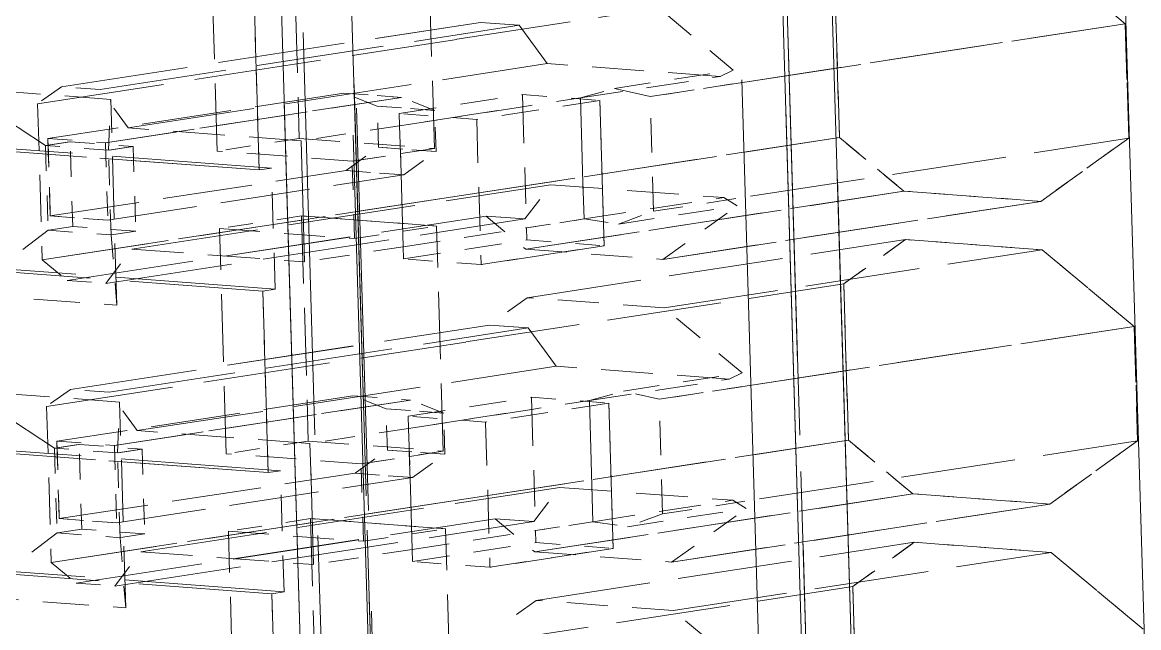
# Model space of a CAD drawing. Extents: x 23 to 417, y 3 to 294.
# Drawn here: x 328.249 to 332.826, y 150.021 to 152.503 of the extents above; entities that cross this region are included whole.
import ezdxf

# ---------------------------------------------------------------- set-up
doc = ezdxf.new("R2010")
doc.units = 0
doc.linetypes.add('DASHED', pattern=[15, 12, -3])
doc.layers.get('0').update_dxf_attribs({"lineweight": 13})

# ---------------------------------------------------------------- blocks, each defined once
blk = doc.blocks.new('BLOCK3535')
at = {"color": 7, "linetype": 'DASHED', "lineweight": 13, "ltscale": 0.299304}
for p, q in [((-41.897, 45.0376), (-41.5428, 33.0707)), ((-41.5428, 33.0707), (-41.897, 45.0376))]:
    blk.add_line(p, q, dxfattribs=at)
at = {"color": 7, "linetype": 'DASHED', "lineweight": 13}
for p, q in [((-41.5051, 44.3092), (-40.5507, 12.0729)), ((-40.5507, 12.0729), (-41.5051, 44.3092)), ((-41.8949, 43.7932), (-40.9729, 12.6494)), ((-40.9729, 12.6494), (-41.8949, 43.7932)), ((-39.0845, 43.7946), (-38.1848, 13.4056)), ((-39.0845, 43.7946), (-38.1848, 13.4056)), ((-41.3333, 12.8855), (-42.2406, 43.5328)), ((-41.3333, 12.8855), (-42.2406, 43.5328)), ((-44.5199, 12.4323), (-45.4196, 42.8214)), ((-44.5199, 12.4323), (-45.4196, 42.8214)), ((-45.9692, 42.4881), (-45.0871, 12.695)), ((-45.0871, 12.695), (-45.9692, 42.4881))]:
    blk.add_line(p, q, dxfattribs=at)
at = {"color": 7, "linetype": 'DASHED', "lineweight": 13, "ltscale": 0.28142}
for p, q in [((-45.1051, 32.8051), (-45.4383, 44.057)), ((-45.4383, 44.057), (-45.1051, 32.8051))]:
    blk.add_line(p, q, dxfattribs=at)
at = {"color": 7, "linetype": 'DASHED', "lineweight": 13, "ltscale": 0.275211}
for p, q in [((-45.5112, 32.8354), (-45.8369, 43.839)), ((-45.5112, 32.8354), (-45.8369, 43.839)), ((-45.4149, 43.7691), (-45.0891, 32.7655)), ((-45.4149, 43.7691), (-45.0891, 32.7655))]:
    blk.add_line(p, q, dxfattribs=at)
at = {"color": 7, "linetype": 'DASHED', "lineweight": 13, "ltscale": 0.0462}
for p, q in [((-45.8164, 41.2407), (-45.7617, 39.3936)), ((-45.8164, 41.2407), (-45.7617, 39.3936)), ((-46.4357, 39.29), (-46.4903, 41.1372)), ((-46.4357, 39.29), (-46.4903, 41.1372)), ((-44.6544, 39.3111), (-44.7091, 41.1583)), ((-44.6544, 39.3111), (-44.7091, 41.1583)), ((-45.7429, 38.758), (-45.6882, 36.9108)), ((-45.7429, 38.758), (-45.6882, 36.9108)), ((-46.3621, 36.8073), (-46.4168, 38.6544)), ((-46.3621, 36.8073), (-46.4168, 38.6544)), ((-44.5809, 36.8283), (-44.6356, 38.6755)), ((-44.5809, 36.8283), (-44.6356, 38.6755)), ((-45.6694, 36.2752), (-45.6147, 34.428)), ((-45.6694, 36.2752), (-45.6147, 34.428)), ((-46.2886, 34.3245), (-46.3433, 36.1717)), ((-46.2886, 34.3245), (-46.3433, 36.1717)), ((-44.5074, 34.3456), (-44.5621, 36.1928)), ((-44.5074, 34.3456), (-44.5621, 36.1928))]:
    blk.add_line(p, q, dxfattribs=at)
at = {"color": 7, "linetype": 'DASHED', "lineweight": 13, "ltscale": 0.02456}
for p, q in [((-39.7435, 40.9632), (-38.9883, 40.3348)), ((-38.9883, 40.3348), (-39.7435, 40.9632)), ((-39.67, 38.4804), (-38.9148, 37.8521)), ((-38.9148, 37.8521), (-39.67, 38.4804)), ((-39.5965, 35.9976), (-38.8413, 35.3693)), ((-38.8413, 35.3693), (-39.5965, 35.9976))]:
    blk.add_line(p, q, dxfattribs=at)
at = {"color": 7, "linetype": 'DASHED', "lineweight": 13, "ltscale": 0.078413}
for p, q in [((-44.4705, 40.2071), (-41.3704, 40.6834)), ((-44.4705, 40.2071), (-41.3704, 40.6834)), ((-42.0885, 39.8588), (-38.9883, 40.335)), ((-44.4326, 38.9252), (-41.3324, 39.4015)), ((-42.0608, 38.9197), (-38.9606, 39.396)), ((-42.0608, 38.9197), (-38.9606, 39.396)), ((-40.8038, 38.9612), (-43.904, 38.4849)), ((-43.904, 38.4849), (-40.8038, 38.9612)), ((-39.6817, 38.8776), (-42.7819, 38.4014)), ((-42.7819, 38.4014), (-39.6817, 38.8776)), ((-43.8922, 38.0877), (-40.792, 38.564)), ((-43.8922, 38.0877), (-40.792, 38.564)), ((-42.7701, 38.0041), (-39.67, 38.4804)), ((-42.7701, 38.0041), (-39.67, 38.4804)), ((-44.397, 37.7243), (-41.2969, 38.2006)), ((-44.397, 37.7243), (-41.2969, 38.2006)), ((-42.015, 37.376), (-38.9148, 37.8523)), ((-44.3591, 36.4425), (-41.2589, 36.9187)), ((-41.9873, 36.4369), (-38.8871, 36.9132)), ((-41.9873, 36.4369), (-38.8871, 36.9132)), ((-40.7303, 36.4784), (-43.8304, 36.0022)), ((-43.8304, 36.0022), (-40.7303, 36.4784)), ((-39.6082, 36.3949), (-42.7084, 35.9186)), ((-42.7084, 35.9186), (-39.6082, 36.3949)), ((-43.8187, 35.6049), (-40.7185, 36.0812)), ((-43.8187, 35.6049), (-40.7185, 36.0812)), ((-42.6966, 35.5214), (-39.5965, 35.9976)), ((-42.6966, 35.5214), (-39.5965, 35.9976)), ((-44.3235, 35.2416), (-41.2234, 35.7178)), ((-44.3235, 35.2416), (-41.2234, 35.7178))]:
    blk.add_line(p, q, dxfattribs=at)
at = {"color": 7, "linetype": 'DASHED', "lineweight": 13, "ltscale": 0.032084}
for p, q in [((-41.3324, 39.401), (-41.3704, 40.6838)), ((-41.3704, 40.6838), (-41.3324, 39.401)), ((-41.2589, 36.9183), (-41.2969, 38.2011)), ((-41.2969, 38.2011), (-41.2589, 36.9183)), ((-41.1854, 34.4355), (-41.2234, 35.7183)), ((-41.2234, 35.7183), (-41.1854, 34.4355))]:
    blk.add_line(p, q, dxfattribs=at)
at = {"color": 7, "linetype": 'DASHED', "lineweight": 13, "ltscale": 0.037258}
for p, q in [((-46.091, 39.1353), (-46.1351, 40.6249)), ((-46.1351, 40.6249), (-46.091, 39.1353)), ((-46.0175, 36.6525), (-46.0616, 38.1422)), ((-46.0616, 38.1422), (-46.0175, 36.6525)), ((-45.944, 34.1698), (-45.9881, 35.6594)), ((-45.9881, 35.6594), (-45.944, 34.1698))]:
    blk.add_line(p, q, dxfattribs=at)
at = {"color": 7, "linetype": 'DASHED', "lineweight": 13, "ltscale": 0.02083}
for p, q in [((-42.2031, 39.954), (-42.8436, 40.4869)), ((-42.2031, 39.954), (-42.8436, 40.4869)), ((-42.1296, 37.4712), (-42.7701, 38.0041)), ((-42.1296, 37.4712), (-42.7701, 38.0041)), ((-42.0561, 34.9884), (-42.6966, 35.5214)), ((-42.0561, 34.9884), (-42.6966, 35.5214))]:
    blk.add_line(p, q, dxfattribs=at)
at = {"color": 7, "linetype": 'DASHED', "lineweight": 13, "ltscale": 0.086914}
for p, q in [((-47.7129, 39.8178), (-44.2767, 40.3459)), ((-47.6658, 38.2288), (-44.2296, 38.7569)), ((-47.6394, 37.335), (-44.2032, 37.8631)), ((-47.5923, 35.746), (-44.1561, 36.2741))]:
    blk.add_line(p, q, dxfattribs=at)
at = {"color": 7, "linetype": 'DASHED', "lineweight": 13, "ltscale": 0.086919}
for p, q in [((-47.7129, 39.8178), (-44.2764, 40.3454)), ((-47.6394, 37.335), (-44.2029, 37.8626))]:
    blk.add_line(p, q, dxfattribs=at)
at = {"color": 7, "linetype": 'DASHED', "lineweight": 13, "ltscale": 0.086936}
for p, q in [((-47.3955, 39.7941), (-43.9583, 40.3222)), ((-47.3955, 39.7941), (-43.9583, 40.3222)), ((-47.9076, 39.6787), (-44.4705, 40.2067)), ((-47.9076, 39.6787), (-44.4705, 40.2067)), ((-47.1652, 39.4797), (-43.7281, 40.0077)), ((-47.1652, 39.4797), (-43.7281, 40.0077)), ((-47.1358, 38.4866), (-43.6987, 39.0146)), ((-47.1358, 38.4866), (-43.6987, 39.0146)), ((-47.8697, 38.3976), (-44.4326, 38.9256)), ((-47.3484, 38.2052), (-43.9113, 38.7332)), ((-47.3484, 38.2052), (-43.9113, 38.7332)), ((-47.322, 37.3114), (-43.8848, 37.8394)), ((-47.322, 37.3114), (-43.8848, 37.8394)), ((-47.8341, 37.1959), (-44.397, 37.724)), ((-47.8341, 37.1959), (-44.397, 37.724)), ((-47.0917, 36.9969), (-43.6546, 37.525)), ((-47.0917, 36.9969), (-43.6546, 37.525)), ((-47.0623, 36.0038), (-43.6252, 36.5319)), ((-47.0623, 36.0038), (-43.6252, 36.5319)), ((-47.7962, 35.9148), (-44.3591, 36.4428)), ((-47.2749, 35.7224), (-43.8378, 36.2504)), ((-47.2749, 35.7224), (-43.8378, 36.2504))]:
    blk.add_line(p, q, dxfattribs=at)
at = {"color": 7, "linetype": 'DASHED', "lineweight": 13, "ltscale": 0.007981}
for p, q in [((-44.2767, 40.346), (-43.9583, 40.3222)), ((-44.2032, 37.8633), (-43.8848, 37.8394))]:
    blk.add_line(p, q, dxfattribs=at)
at = {"color": 7, "linetype": 'DASHED', "lineweight": 13, "ltscale": 0.00798}
for p, q in [((-43.9583, 40.3222), (-44.2767, 40.3459)), ((-43.9113, 38.7332), (-44.2296, 38.7567)), ((-44.2296, 38.7567), (-43.9113, 38.733)), ((-43.8848, 37.8394), (-44.2032, 37.8631)), ((-43.8378, 36.2504), (-44.1561, 36.274)), ((-44.1561, 36.274), (-43.8378, 36.2503))]:
    blk.add_line(p, q, dxfattribs=at)
at = {"color": 7, "linetype": 'DASHED', "lineweight": 13, "ltscale": 0.009743}
for p, q in [((-43.9583, 40.3222), (-43.7281, 40.0077)), ((-43.7281, 40.0077), (-43.9583, 40.3222)), ((-47.1652, 39.4797), (-47.3955, 39.7941)), ((-47.1652, 39.4797), (-47.3955, 39.7941)), ((-43.8848, 37.8394), (-43.6546, 37.525)), ((-43.6546, 37.525), (-43.8848, 37.8394)), ((-47.0917, 36.9969), (-47.322, 37.3114)), ((-47.0917, 36.9969), (-47.322, 37.3114))]:
    blk.add_line(p, q, dxfattribs=at)
at = {"color": 7, "linetype": 'DASHED', "lineweight": 13, "ltscale": 0.078412}
for p, q in [((-38.9883, 40.3348), (-42.0885, 39.8588)), ((-38.9148, 37.8521), (-42.015, 37.376))]:
    blk.add_line(p, q, dxfattribs=at)
at = {"color": 7, "linetype": 'DASHED', "lineweight": 13, "ltscale": 0.02348}
for p, q in [((-38.9883, 40.3348), (-38.9605, 39.396)), ((-38.9605, 39.396), (-38.9883, 40.3348)), ((-38.9148, 37.8521), (-38.887, 36.9133)), ((-38.887, 36.9133), (-38.9148, 37.8521))]:
    blk.add_line(p, q, dxfattribs=at)
at = {"color": 7, "linetype": 'DASHED', "lineweight": 13, "ltscale": 0.035532}
for p, q in [((-42.3107, 39.9022), (-43.7281, 40.0077)), ((-42.3107, 39.9022), (-43.7281, 40.0077)), ((-45.7478, 39.3742), (-47.1652, 39.4797)), ((-45.7478, 39.3742), (-47.1652, 39.4797)), ((-43.6987, 39.0146), (-42.2813, 38.9091)), ((-43.6987, 39.0146), (-42.2813, 38.9091)), ((-47.1358, 38.4866), (-45.7184, 38.3811)), ((-47.1358, 38.4866), (-45.7184, 38.3811)), ((-42.2372, 37.4194), (-43.6546, 37.525)), ((-42.2372, 37.4194), (-43.6546, 37.525)), ((-45.6743, 36.8914), (-47.0917, 36.9969)), ((-45.6743, 36.8914), (-47.0917, 36.9969)), ((-43.6252, 36.5319), (-42.2078, 36.4263)), ((-43.6252, 36.5319), (-42.2078, 36.4263)), ((-47.0623, 36.0038), (-45.6449, 35.8983)), ((-47.0623, 36.0038), (-45.6449, 35.8983))]:
    blk.add_line(p, q, dxfattribs=at)
at = {"color": 7, "linetype": 'DASHED', "lineweight": 13, "ltscale": 0.024606}
for p, q in [((-43.176, 39.8045), (-42.2032, 39.9539)), ((-43.176, 39.8045), (-42.2032, 39.9539)), ((-43.1431, 38.6917), (-42.1702, 38.8411)), ((-43.1431, 38.6917), (-42.1702, 38.8411)), ((-43.1025, 37.3217), (-42.1297, 37.4711)), ((-43.1025, 37.3217), (-42.1297, 37.4711)), ((-43.0696, 36.2089), (-42.0967, 36.3584)), ((-43.0696, 36.2089), (-42.0967, 36.3584))]:
    blk.add_line(p, q, dxfattribs=at)
at = {"color": 7, "linetype": 'DASHED', "lineweight": 13, "ltscale": 0.002984}
for p, q in [((-42.2032, 39.9539), (-42.3107, 39.9022)), ((-42.2032, 39.9539), (-42.3107, 39.9022)), ((-42.1296, 37.4712), (-42.2372, 37.4194)), ((-42.1296, 37.4712), (-42.2372, 37.4194))]:
    blk.add_line(p, q, dxfattribs=at)
at = {"color": 7, "linetype": 'DASHED', "lineweight": 13, "ltscale": 0.028979}
for p, q in [((-43.4564, 39.7262), (-42.3107, 39.9022)), ((-43.4564, 39.7262), (-42.3107, 39.9022)), ((-43.427, 38.7331), (-42.2813, 38.9091)), ((-43.427, 38.7331), (-42.2813, 38.9091)), ((-43.3829, 37.2434), (-42.2372, 37.4194)), ((-43.3829, 37.2434), (-42.2372, 37.4194)), ((-43.3535, 36.2503), (-42.2078, 36.4263)), ((-43.3535, 36.2503), (-42.2078, 36.4263))]:
    blk.add_line(p, q, dxfattribs=at)
at = {"color": 7, "linetype": 'DASHED', "lineweight": 13, "ltscale": 0.020121}
for p, q in [((-42.884, 39.7367), (-42.0885, 39.859)), ((-42.0885, 39.8588), (-42.884, 39.7367)), ((-42.8562, 38.7972), (-42.0607, 38.9194)), ((-42.8562, 38.7972), (-42.0607, 38.9194)), ((-42.8105, 37.254), (-42.015, 37.3762)), ((-42.015, 37.376), (-42.8105, 37.254)), ((-42.7827, 36.3144), (-41.9872, 36.4366)), ((-42.7827, 36.3144), (-41.9872, 36.4366))]:
    blk.add_line(p, q, dxfattribs=at)
at = {"color": 7, "linetype": 'DASHED', "lineweight": 13, "ltscale": 0.03146}
for p, q in [((-47.3086, 39.7142), (-48.5636, 39.8077)), ((-47.3086, 39.7142), (-48.5636, 39.8077)), ((-48.5136, 38.1194), (-47.2586, 38.026)), ((-48.5136, 38.1194), (-47.2586, 38.026)), ((-47.2351, 37.2315), (-48.4901, 37.3249)), ((-47.2351, 37.2315), (-48.4901, 37.3249)), ((-48.4401, 35.6366), (-47.1851, 35.5432)), ((-48.4401, 35.6366), (-47.1851, 35.5432))]:
    blk.add_line(p, q, dxfattribs=at)
at = {"color": 7, "linetype": 'DASHED', "lineweight": 13, "ltscale": 0.021543}
for p, q in [((-48.5636, 39.8077), (-47.8428, 39.3354)), ((-47.8428, 39.3354), (-48.5636, 39.8077)), ((-48.4901, 37.3249), (-47.7693, 36.8527)), ((-47.7693, 36.8527), (-48.4901, 37.3249))]:
    blk.add_line(p, q, dxfattribs=at)
at = {"color": 7, "linetype": 'DASHED', "lineweight": 13, "ltscale": 0.005983}
for p, q in [((-47.7129, 39.8178), (-47.9076, 39.6787)), ((-47.7129, 39.8178), (-47.9076, 39.6787)), ((-47.6394, 37.335), (-47.8341, 37.1959)), ((-47.6394, 37.335), (-47.8341, 37.1959))]:
    blk.add_line(p, q, dxfattribs=at)
at = {"color": 7, "linetype": 'DASHED', "lineweight": 13, "ltscale": 0.061367}
for p, q in [((-45.3973, 39.7661), (-47.8235, 39.3934)), ((-45.3973, 39.7661), (-47.8235, 39.3934)), ((-47.351, 39.3582), (-44.9248, 39.7309)), ((-44.9248, 39.7309), (-47.351, 39.3582)), ((-47.8046, 38.7578), (-45.3784, 39.1305)), ((-47.8046, 38.7578), (-45.3784, 39.1305)), ((-47.3322, 38.7226), (-44.906, 39.0953)), ((-47.3322, 38.7226), (-44.906, 39.0953)), ((-45.3238, 37.2833), (-47.75, 36.9106)), ((-45.3238, 37.2833), (-47.75, 36.9106)), ((-47.2775, 36.8754), (-44.8513, 37.2482)), ((-44.8513, 37.2482), (-47.2775, 36.8754)), ((-47.7311, 36.275), (-45.3049, 36.6478)), ((-47.7311, 36.275), (-45.3049, 36.6478)), ((-47.2587, 36.2398), (-44.8325, 36.6126)), ((-47.2587, 36.2398), (-44.8325, 36.6126))]:
    blk.add_line(p, q, dxfattribs=at)
at = {"color": 7, "linetype": 'DASHED', "lineweight": 13, "ltscale": 0.007958}
for p, q in [((-47.3955, 39.7941), (-47.7129, 39.8178)), ((-47.3955, 39.7941), (-47.7129, 39.8178)), ((-47.6658, 38.2288), (-47.3484, 38.2052)), ((-47.6658, 38.2288), (-47.3484, 38.2052)), ((-47.322, 37.3114), (-47.6394, 37.335)), ((-47.322, 37.3114), (-47.6394, 37.335)), ((-47.5923, 35.746), (-47.2749, 35.7224)), ((-47.5923, 35.746), (-47.2749, 35.7224))]:
    blk.add_line(p, q, dxfattribs=at)
at = {"color": 7, "linetype": 'DASHED', "lineweight": 13, "ltscale": 0.011844}
for p, q in [((-44.9248, 39.7309), (-45.3973, 39.7661)), ((-45.3973, 39.7661), (-44.9248, 39.7309)), ((-44.6508, 39.6234), (-45.1233, 39.6586)), ((-45.1233, 39.6586), (-44.6508, 39.6234)), ((-47.8235, 39.3934), (-47.351, 39.3582)), ((-47.8235, 39.3934), (-47.351, 39.3582)), ((-44.6408, 39.2857), (-45.1133, 39.3209)), ((-45.1133, 39.3209), (-44.6408, 39.2857)), ((-44.906, 39.0953), (-45.3784, 39.1305)), ((-45.3784, 39.1305), (-44.906, 39.0953)), ((-47.3322, 38.7226), (-47.8046, 38.7578)), ((-47.8046, 38.7578), (-47.3322, 38.7226)), ((-45.3238, 37.2833), (-44.8513, 37.2482)), ((-45.3238, 37.2833), (-44.8513, 37.2482)), ((-44.5773, 37.1406), (-45.0498, 37.1758)), ((-45.0498, 37.1758), (-44.5773, 37.1406)), ((-47.75, 36.9106), (-47.2775, 36.8754)), ((-47.75, 36.9106), (-47.2775, 36.8754)), ((-44.5673, 36.803), (-45.0398, 36.8381)), ((-45.0398, 36.8381), (-44.5673, 36.803)), ((-44.8325, 36.6126), (-45.3049, 36.6478)), ((-45.3049, 36.6478), (-44.8325, 36.6126)), ((-47.2587, 36.2398), (-47.7311, 36.275)), ((-47.7311, 36.275), (-47.2587, 36.2398))]:
    blk.add_line(p, q, dxfattribs=at)
at = {"color": 7, "linetype": 'DASHED', "lineweight": 13, "ltscale": 0.007359}
for p, q in [((-45.1233, 39.6586), (-45.3973, 39.7661)), ((-45.1233, 39.6586), (-45.3973, 39.7661)), ((-44.6508, 39.6234), (-44.9248, 39.7309)), ((-44.6508, 39.6234), (-44.9248, 39.7309)), ((-45.0498, 37.1758), (-45.3238, 37.2833)), ((-45.0498, 37.1758), (-45.3238, 37.2833)), ((-44.5773, 37.1406), (-44.8513, 37.2482)), ((-44.5773, 37.1406), (-44.8513, 37.2482))]:
    blk.add_line(p, q, dxfattribs=at)
at = {"color": 7, "linetype": 'DASHED', "lineweight": 13, "ltscale": 0.025569}
for p, q in [((-44.9421, 39.5977), (-43.9311, 39.753)), ((-44.9421, 39.5977), (-43.9311, 39.753)), ((-43.9282, 39.6537), (-44.9391, 39.4984)), ((-44.9391, 39.4984), (-43.9282, 39.6537)), ((-43.2963, 39.7058), (-44.3072, 39.5504)), ((-43.2963, 39.7058), (-44.3072, 39.5504)), ((-44.9097, 38.5053), (-43.8988, 38.6606)), ((-44.9097, 38.5053), (-43.8988, 38.6606)), ((-44.9068, 38.406), (-43.8959, 38.5613)), ((-44.9068, 38.406), (-43.8959, 38.5613)), ((-44.2719, 38.3587), (-43.261, 38.514)), ((-43.261, 38.514), (-44.2719, 38.3587)), ((-44.8685, 37.115), (-43.8576, 37.2703)), ((-44.8685, 37.115), (-43.8576, 37.2703)), ((-43.8547, 37.171), (-44.8656, 37.0156)), ((-44.8656, 37.0156), (-43.8547, 37.171)), ((-43.2228, 37.223), (-44.2337, 37.0677)), ((-43.2228, 37.223), (-44.2337, 37.0677)), ((-44.8362, 36.0225), (-43.8253, 36.1778)), ((-44.8362, 36.0225), (-43.8253, 36.1778)), ((-44.8333, 35.9232), (-43.8223, 36.0785)), ((-44.8333, 35.9232), (-43.8223, 36.0785)), ((-44.1984, 35.876), (-43.1875, 36.0313)), ((-43.1875, 36.0313), (-44.1984, 35.876))]:
    blk.add_line(p, q, dxfattribs=at)
at = {"color": 7, "linetype": 'DASHED', "lineweight": 13, "ltscale": 0.002484}
for p, q in [((-43.9282, 39.6537), (-43.9311, 39.753)), ((-43.9311, 39.753), (-43.9282, 39.6537)), ((-44.9421, 39.5977), (-44.9391, 39.4984)), ((-44.9421, 39.5977), (-44.9391, 39.4984)), ((-43.8959, 38.5613), (-43.8988, 38.6606)), ((-43.8988, 38.6606), (-43.8959, 38.5613)), ((-44.9097, 38.5053), (-44.9068, 38.406)), ((-44.9097, 38.5053), (-44.9068, 38.406)), ((-43.8547, 37.171), (-43.8576, 37.2703)), ((-43.8576, 37.2703), (-43.8547, 37.171)), ((-44.8685, 37.115), (-44.8656, 37.0156)), ((-44.8685, 37.115), (-44.8656, 37.0156)), ((-43.8223, 36.0785), (-43.8253, 36.1778)), ((-43.8253, 36.1778), (-43.8223, 36.0785)), ((-44.8362, 36.0225), (-44.8333, 35.9232)), ((-44.8362, 36.0225), (-44.8333, 35.9232))]:
    blk.add_line(p, q, dxfattribs=at)
at = {"color": 7, "linetype": 'DASHED', "lineweight": 13, "ltscale": 0.015915}
for p, q in [((-43.9311, 39.753), (-43.2963, 39.7058)), ((-43.9311, 39.753), (-43.2963, 39.7058)), ((-44.3072, 39.5504), (-44.9421, 39.5977)), ((-44.3072, 39.5504), (-44.9421, 39.5977)), ((-43.8959, 38.5613), (-43.261, 38.514)), ((-43.8959, 38.5613), (-43.261, 38.514)), ((-44.2719, 38.3587), (-44.9068, 38.406)), ((-44.2719, 38.3587), (-44.9068, 38.406)), ((-43.8576, 37.2703), (-43.2228, 37.223)), ((-43.8576, 37.2703), (-43.2228, 37.223)), ((-44.2337, 37.0677), (-44.8685, 37.115)), ((-44.2337, 37.0677), (-44.8685, 37.115)), ((-43.8223, 36.0785), (-43.1875, 36.0313)), ((-43.8223, 36.0785), (-43.1875, 36.0313)), ((-44.1984, 35.876), (-44.8333, 35.9232)), ((-44.1984, 35.876), (-44.8333, 35.9232))]:
    blk.add_line(p, q, dxfattribs=at)
at = {"color": 7, "linetype": 'DASHED', "lineweight": 13, "ltscale": 0.007278}
for p, q in [((-43.4564, 39.7262), (-43.176, 39.8045)), ((-43.4564, 39.7262), (-43.176, 39.8045)), ((-43.3829, 37.2434), (-43.1025, 37.3217)), ((-43.3829, 37.2434), (-43.1025, 37.3217))]:
    blk.add_line(p, q, dxfattribs=at)
at = {"color": 7, "linetype": 'DASHED', "lineweight": 13, "ltscale": 0.007494}
for p, q in [((-42.884, 39.7367), (-43.176, 39.8045)), ((-43.176, 39.8045), (-42.884, 39.7367)), ((-42.8105, 37.254), (-43.1025, 37.3217)), ((-42.8105, 37.254), (-43.1025, 37.3217))]:
    blk.add_line(p, q, dxfattribs=at)
at = {"color": 7, "linetype": 'DASHED', "lineweight": 13, "ltscale": 0.0235}
for p, q in [((-42.8562, 38.7972), (-42.884, 39.7367)), ((-42.8562, 38.7972), (-42.884, 39.7367)), ((-42.7827, 36.3144), (-42.8105, 37.254)), ((-42.7827, 36.3144), (-42.8105, 37.254))]:
    blk.add_line(p, q, dxfattribs=at)
at = {"color": 7, "linetype": 'DASHED', "lineweight": 13, "ltscale": 0.032042}
for p, q in [((-47.9076, 39.6787), (-47.8697, 38.3976)), ((-47.9076, 39.6787), (-47.8697, 38.3976)), ((-47.8341, 37.1959), (-47.7962, 35.9148)), ((-47.8341, 37.1959), (-47.7962, 35.9148))]:
    blk.add_line(p, q, dxfattribs=at)
at = {"color": 7, "linetype": 'DASHED', "lineweight": 13, "ltscale": 0.010442}
for p, q in [((-47.326, 39.2969), (-47.3086, 39.7142)), ((-47.326, 39.2969), (-47.3086, 39.7142)), ((-47.2525, 36.8142), (-47.2351, 37.2315)), ((-47.2525, 36.8142), (-47.2351, 37.2315))]:
    blk.add_line(p, q, dxfattribs=at)
at = {"color": 7, "linetype": 'DASHED', "lineweight": 13, "ltscale": 0.042225}
for p, q in [((-47.2586, 38.026), (-47.3086, 39.7142)), ((-47.2586, 38.026), (-47.3086, 39.7142)), ((-47.1851, 35.5432), (-47.2351, 37.2315)), ((-47.1851, 35.5432), (-47.2351, 37.2315))]:
    blk.add_line(p, q, dxfattribs=at)
at = {"color": 7, "linetype": 'DASHED', "lineweight": 13, "ltscale": 0.008445}
for p, q in [((-45.1133, 39.3209), (-45.1233, 39.6586)), ((-45.1133, 39.3209), (-45.1233, 39.6586)), ((-44.6408, 39.2857), (-44.6508, 39.6234)), ((-44.6408, 39.2857), (-44.6508, 39.6234)), ((-45.0398, 36.8381), (-45.0498, 37.1758)), ((-45.0398, 36.8381), (-45.0498, 37.1758)), ((-44.5673, 36.803), (-44.5773, 37.1406)), ((-44.5673, 36.803), (-44.5773, 37.1406))]:
    blk.add_line(p, q, dxfattribs=at)
at = {"color": 7, "linetype": 'DASHED', "lineweight": 13, "ltscale": 0.011932}
for p, q in [((-43.4564, 39.7262), (-43.9282, 39.6537)), ((-43.4564, 39.7262), (-43.9282, 39.6537)), ((-43.8988, 38.6606), (-43.427, 38.7331)), ((-43.427, 38.7331), (-43.8988, 38.6606)), ((-43.3829, 37.2434), (-43.8547, 37.171)), ((-43.3829, 37.2434), (-43.8547, 37.171)), ((-43.8253, 36.1778), (-43.3535, 36.2503)), ((-43.3535, 36.2503), (-43.8253, 36.1778))]:
    blk.add_line(p, q, dxfattribs=at)
at = {"color": 7, "linetype": 'DASHED', "lineweight": 13, "ltscale": 0.024839}
for p, q in [((-43.9282, 39.6537), (-43.8988, 38.6606)), ((-43.9282, 39.6537), (-43.8988, 38.6606)), ((-43.427, 38.7331), (-43.4564, 39.7262)), ((-43.4564, 39.7262), (-43.427, 38.7331)), ((-44.9097, 38.5053), (-44.9391, 39.4984)), ((-44.9391, 39.4984), (-44.9097, 38.5053)), ((-45.7184, 38.3811), (-45.7478, 39.3742)), ((-45.7478, 39.3742), (-45.7184, 38.3811)), ((-45.9605, 38.1577), (-45.9899, 39.1508)), ((-45.9605, 38.1577), (-45.9899, 39.1508)), ((-43.8547, 37.171), (-43.8253, 36.1778)), ((-43.8547, 37.171), (-43.8253, 36.1778)), ((-43.3535, 36.2503), (-43.3829, 37.2434)), ((-43.3829, 37.2434), (-43.3535, 36.2503)), ((-44.8362, 36.0225), (-44.8656, 37.0156)), ((-44.8656, 37.0156), (-44.8362, 36.0225)), ((-45.6449, 35.8983), (-45.6743, 36.8914)), ((-45.6743, 36.8914), (-45.6449, 35.8983)), ((-45.887, 35.6749), (-45.9164, 36.668)), ((-45.887, 35.6749), (-45.9164, 36.668))]:
    blk.add_line(p, q, dxfattribs=at)
at = {"color": 7, "linetype": 'DASHED', "lineweight": 13, "ltscale": 0.029806}
for p, q in [((-43.261, 38.514), (-43.2963, 39.7058)), ((-43.2963, 39.7058), (-43.261, 38.514)), ((-44.3072, 39.5504), (-44.2719, 38.3587)), ((-44.3072, 39.5504), (-44.2719, 38.3587)), ((-43.1875, 36.0313), (-43.2228, 37.223)), ((-43.2228, 37.223), (-43.1875, 36.0313)), ((-44.2337, 37.0677), (-44.1984, 35.876)), ((-44.2337, 37.0677), (-44.1984, 35.876))]:
    blk.add_line(p, q, dxfattribs=at)
at = {"color": 7, "linetype": 'DASHED', "lineweight": 13, "ltscale": 0.109185}
for p, q in [((-46.091, 39.1353), (-50.4463, 39.4596)), ((-50.4463, 39.4596), (-46.091, 39.1353)), ((-45.9899, 39.1508), (-50.3453, 39.4751)), ((-45.9899, 39.1508), (-50.3453, 39.4751)), ((-50.4169, 38.4665), (-46.0616, 38.1422)), ((-50.4169, 38.4665), (-46.0616, 38.1422)), ((-45.9605, 38.1577), (-50.3158, 38.482)), ((-45.9605, 38.1577), (-50.3158, 38.482)), ((-45.9164, 36.668), (-50.2717, 36.9924)), ((-45.9164, 36.668), (-50.2717, 36.9924)), ((-46.0175, 36.6525), (-50.3728, 36.9768)), ((-50.3728, 36.9768), (-46.0175, 36.6525)), ((-50.3434, 35.9837), (-45.9881, 35.6594)), ((-50.3434, 35.9837), (-45.9881, 35.6594)), ((-45.887, 35.6749), (-50.2423, 35.9993)), ((-45.887, 35.6749), (-50.2423, 35.9993))]:
    blk.add_line(p, q, dxfattribs=at)
at = {"color": 7, "linetype": 'DASHED', "lineweight": 13, "ltscale": 0.020456}
for p, q in [((-44.9391, 39.4984), (-45.7478, 39.3742)), ((-44.9391, 39.4984), (-45.7478, 39.3742)), ((-44.9097, 38.5053), (-45.7184, 38.3811)), ((-44.9097, 38.5053), (-45.7184, 38.3811)), ((-44.8656, 37.0156), (-45.6743, 36.8914)), ((-44.8656, 37.0156), (-45.6743, 36.8914)), ((-44.8362, 36.0225), (-45.6449, 35.8983)), ((-44.8362, 36.0225), (-45.6449, 35.8983))]:
    blk.add_line(p, q, dxfattribs=at)
at = {"color": 7, "linetype": 'DASHED', "lineweight": 13, "ltscale": 0.005114}
for p, q in [((-47.8428, 39.3354), (-47.6406, 39.3665)), ((-47.6406, 39.3665), (-47.8428, 39.3354)), ((-47.326, 39.2969), (-47.1239, 39.328)), ((-47.1239, 39.328), (-47.326, 39.2969)), ((-47.62, 38.6713), (-47.8222, 38.6402)), ((-47.62, 38.6713), (-47.8222, 38.6402)), ((-47.1033, 38.6328), (-47.3055, 38.6018)), ((-47.1033, 38.6328), (-47.3055, 38.6018)), ((-47.7693, 36.8527), (-47.5671, 36.8837)), ((-47.5671, 36.8837), (-47.7693, 36.8527)), ((-47.2525, 36.8142), (-47.0504, 36.8452)), ((-47.0504, 36.8452), (-47.2525, 36.8142)), ((-47.5465, 36.1885), (-47.7487, 36.1575)), ((-47.5465, 36.1885), (-47.7487, 36.1575)), ((-47.0298, 36.1501), (-47.232, 36.119)), ((-47.0298, 36.1501), (-47.232, 36.119))]:
    blk.add_line(p, q, dxfattribs=at)
at = {"color": 7, "linetype": 'DASHED', "lineweight": 13, "ltscale": 0.015897}
for p, q in [((-47.8046, 38.7578), (-47.8235, 39.3934)), ((-47.8235, 39.3934), (-47.8046, 38.7578)), ((-47.351, 39.3582), (-47.3322, 38.7226)), ((-47.351, 39.3582), (-47.3322, 38.7226)), ((-45.3095, 38.572), (-45.3284, 39.2076)), ((-45.3095, 38.572), (-45.3284, 39.2076)), ((-47.7311, 36.275), (-47.75, 36.9106)), ((-47.75, 36.9106), (-47.7311, 36.275)), ((-47.2775, 36.8754), (-47.2587, 36.2398)), ((-47.2775, 36.8754), (-47.2587, 36.2398)), ((-45.236, 36.0892), (-45.2549, 36.7248)), ((-45.236, 36.0892), (-45.2549, 36.7248))]:
    blk.add_line(p, q, dxfattribs=at)
at = {"color": 7, "linetype": 'DASHED', "lineweight": 13, "ltscale": 0.012954}
for p, q in [((-47.6406, 39.3665), (-47.1239, 39.328)), ((-47.6406, 39.3665), (-47.1239, 39.328)), ((-47.326, 39.2969), (-47.8428, 39.3354)), ((-47.326, 39.2969), (-47.8428, 39.3354)), ((-47.8222, 38.6402), (-47.3055, 38.6018)), ((-47.8222, 38.6402), (-47.3055, 38.6018)), ((-47.1033, 38.6328), (-47.62, 38.6713)), ((-47.1033, 38.6328), (-47.62, 38.6713)), ((-47.2525, 36.8142), (-47.7693, 36.8527)), ((-47.2525, 36.8142), (-47.7693, 36.8527)), ((-47.5671, 36.8837), (-47.0504, 36.8452)), ((-47.5671, 36.8837), (-47.0504, 36.8452)), ((-47.0298, 36.1501), (-47.5465, 36.1885)), ((-47.0298, 36.1501), (-47.5465, 36.1885)), ((-47.7487, 36.1575), (-47.232, 36.119)), ((-47.7487, 36.1575), (-47.232, 36.119))]:
    blk.add_line(p, q, dxfattribs=at)
at = {"color": 7, "linetype": 'DASHED', "lineweight": 13, "ltscale": 0.017387}
for p, q in [((-47.62, 38.6713), (-47.6406, 39.3665)), ((-47.62, 38.6713), (-47.6406, 39.3665)), ((-47.8428, 39.3354), (-47.8222, 38.6402)), ((-47.8428, 39.3354), (-47.8222, 38.6402)), ((-47.3055, 38.6018), (-47.326, 39.2969)), ((-47.3055, 38.6018), (-47.326, 39.2969)), ((-47.1239, 39.328), (-47.1033, 38.6328)), ((-47.1239, 39.328), (-47.1033, 38.6328)), ((-47.7693, 36.8527), (-47.7487, 36.1575)), ((-47.7693, 36.8527), (-47.7487, 36.1575)), ((-47.5465, 36.1885), (-47.5671, 36.8837)), ((-47.5465, 36.1885), (-47.5671, 36.8837)), ((-47.232, 36.119), (-47.2525, 36.8142)), ((-47.232, 36.119), (-47.2525, 36.8142)), ((-47.0504, 36.8452), (-47.0298, 36.1501)), ((-47.0504, 36.8452), (-47.0298, 36.1501))]:
    blk.add_line(p, q, dxfattribs=at)
at = {"color": 7, "linetype": 'DASHED', "lineweight": 13, "ltscale": 0.017046}
for p, q in [((-45.7617, 39.3936), (-46.4357, 39.29)), ((-45.7617, 39.3936), (-46.4357, 39.29)), ((-44.6544, 39.3111), (-45.3284, 39.2076)), ((-45.3284, 39.2076), (-44.6544, 39.3111)), ((-45.7429, 38.758), (-46.4168, 38.6544)), ((-45.7429, 38.758), (-46.4168, 38.6544)), ((-45.3095, 38.572), (-44.6356, 38.6755)), ((-45.3095, 38.572), (-44.6356, 38.6755)), ((-45.6882, 36.9108), (-46.3621, 36.8073)), ((-45.6882, 36.9108), (-46.3621, 36.8073)), ((-44.5809, 36.8283), (-45.2549, 36.7248)), ((-45.2549, 36.7248), (-44.5809, 36.8283)), ((-45.6694, 36.2752), (-46.3433, 36.1717)), ((-45.6694, 36.2752), (-46.3433, 36.1717)), ((-45.236, 36.0892), (-44.5621, 36.1928)), ((-45.236, 36.0892), (-44.5621, 36.1928))]:
    blk.add_line(p, q, dxfattribs=at)
at = {"color": 7, "linetype": 'DASHED', "lineweight": 13, "ltscale": 0.027759}
for p, q in [((-45.7617, 39.3936), (-44.6544, 39.3111)), ((-45.7617, 39.3936), (-44.6544, 39.3111)), ((-45.3284, 39.2076), (-46.4357, 39.29)), ((-45.3284, 39.2076), (-46.4357, 39.29)), ((-44.6356, 38.6755), (-45.7429, 38.758)), ((-45.7429, 38.758), (-44.6356, 38.6755)), ((-46.4168, 38.6544), (-45.3095, 38.572)), ((-46.4168, 38.6544), (-45.3095, 38.572)), ((-45.6882, 36.9108), (-44.5809, 36.8283)), ((-45.6882, 36.9108), (-44.5809, 36.8283)), ((-45.2549, 36.7248), (-46.3621, 36.8073)), ((-45.2549, 36.7248), (-46.3621, 36.8073)), ((-44.5621, 36.1928), (-45.6694, 36.2752)), ((-45.6694, 36.2752), (-44.5621, 36.1928)), ((-46.3433, 36.1717), (-45.236, 36.0892)), ((-46.3433, 36.1717), (-45.236, 36.0892))]:
    blk.add_line(p, q, dxfattribs=at)
at = {"color": 7, "linetype": 'DASHED', "lineweight": 13, "ltscale": 0.078411}
for p, q in [((-41.3324, 39.401), (-44.4326, 38.9252)), ((-41.2589, 36.9183), (-44.3591, 36.4425))]:
    blk.add_line(p, q, dxfattribs=at)
at = {"color": 7, "linetype": 'DASHED', "lineweight": 13, "ltscale": 0.017192}
for p, q in [((-40.8038, 38.9612), (-41.3324, 39.401)), ((-41.3324, 39.401), (-40.8038, 38.9612)), ((-40.7303, 36.4784), (-41.2589, 36.9183)), ((-41.2589, 36.9183), (-40.7303, 36.4784))]:
    blk.add_line(p, q, dxfattribs=at)
at = {"color": 7, "linetype": 'DASHED', "lineweight": 13, "ltscale": 0.022205}
for p, q in [((-38.9605, 39.396), (-39.6817, 38.8776)), ((-39.6817, 38.8776), (-38.9605, 39.396)), ((-38.887, 36.9133), (-39.6082, 36.3949)), ((-39.6082, 36.3949), (-38.887, 36.9133))]:
    blk.add_line(p, q, dxfattribs=at)
at = {"color": 7, "linetype": 'DASHED', "lineweight": 13, "ltscale": 0.008161}
for p, q in [((-45.3784, 39.1305), (-45.1133, 39.3209)), ((-45.3784, 39.1305), (-45.1133, 39.3209)), ((-44.906, 39.0953), (-44.6408, 39.2857)), ((-44.906, 39.0953), (-44.6408, 39.2857)), ((-45.3049, 36.6478), (-45.0398, 36.8381)), ((-45.3049, 36.6478), (-45.0398, 36.8381)), ((-44.8325, 36.6126), (-44.5673, 36.803)), ((-44.8325, 36.6126), (-44.5673, 36.803))]:
    blk.add_line(p, q, dxfattribs=at)
at = {"color": 7, "linetype": 'DASHED', "lineweight": 13, "ltscale": 0.002557}
for p, q in [((-45.9899, 39.1508), (-46.091, 39.1353)), ((-45.9899, 39.1508), (-46.091, 39.1353)), ((-46.0616, 38.1422), (-45.9605, 38.1577)), ((-45.9605, 38.1577), (-46.0616, 38.1422)), ((-45.9164, 36.668), (-46.0175, 36.6525)), ((-45.9164, 36.668), (-46.0175, 36.6525)), ((-45.9881, 35.6594), (-45.887, 35.6749)), ((-45.887, 35.6749), (-45.9881, 35.6594))]:
    blk.add_line(p, q, dxfattribs=at)
at = {"color": 7, "linetype": 'DASHED', "lineweight": 13, "ltscale": 0.008818}
for p, q in [((-43.9113, 38.7332), (-43.6987, 39.0146)), ((-43.9113, 38.7332), (-43.6987, 39.0146)), ((-47.3484, 38.2052), (-47.1358, 38.4866)), ((-47.3484, 38.2052), (-47.1358, 38.4866)), ((-43.8378, 36.2504), (-43.6252, 36.5319)), ((-43.8378, 36.2504), (-43.6252, 36.5319)), ((-47.2749, 35.7224), (-47.0623, 36.0038)), ((-47.2749, 35.7224), (-47.0623, 36.0038))]:
    blk.add_line(p, q, dxfattribs=at)
at = {"color": 7, "linetype": 'DASHED', "lineweight": 13, "ltscale": 0.086935}
for p, q in [((-44.4326, 38.9252), (-47.8697, 38.3976)), ((-44.3591, 36.4425), (-47.7962, 35.9148))]:
    blk.add_line(p, q, dxfattribs=at)
at = {"color": 7, "linetype": 'DASHED', "lineweight": 13, "ltscale": 0.003257}
for p, q in [((-42.2813, 38.9091), (-42.1702, 38.8411)), ((-42.2813, 38.9091), (-42.1702, 38.8411)), ((-42.2078, 36.4263), (-42.0967, 36.3583)), ((-42.2078, 36.4263), (-42.0967, 36.3583))]:
    blk.add_line(p, q, dxfattribs=at)
at = {"color": 7, "linetype": 'DASHED', "lineweight": 13, "ltscale": 0.028129}
for p, q in [((-39.6817, 38.8776), (-40.8038, 38.9612)), ((-40.8038, 38.9612), (-39.6817, 38.8776)), ((-40.792, 38.564), (-39.67, 38.4804)), ((-39.67, 38.4804), (-40.792, 38.564)), ((-43.904, 38.4849), (-42.7819, 38.4014)), ((-43.904, 38.4849), (-42.7819, 38.4014)), ((-42.7701, 38.0041), (-43.8922, 38.0877)), ((-42.7701, 38.0041), (-43.8922, 38.0877)), ((-39.6082, 36.3949), (-40.7303, 36.4784)), ((-40.7303, 36.4784), (-39.6082, 36.3949)), ((-40.7185, 36.0812), (-39.5965, 35.9976)), ((-39.5965, 35.9976), (-40.7185, 36.0812)), ((-43.8304, 36.0022), (-42.7084, 35.9186)), ((-43.8304, 36.0022), (-42.7084, 35.9186)), ((-42.6966, 35.5214), (-43.8187, 35.6049)), ((-42.6966, 35.5214), (-43.8187, 35.6049))]:
    blk.add_line(p, q, dxfattribs=at)
at = {"color": 7, "linetype": 'DASHED', "lineweight": 13, "ltscale": 0.018833}
for p, q in [((-42.7819, 38.4014), (-42.1702, 38.8411)), ((-42.7819, 38.4014), (-42.1702, 38.8411)), ((-42.7084, 35.9186), (-42.0967, 36.3583)), ((-42.7084, 35.9186), (-42.0967, 36.3583))]:
    blk.add_line(p, q, dxfattribs=at)
at = {"color": 7, "linetype": 'DASHED', "lineweight": 13, "ltscale": 0.086922}
for p, q in [((-47.6658, 38.2288), (-44.2294, 38.7574)), ((-47.5923, 35.746), (-44.1559, 36.2746))]:
    blk.add_line(p, q, dxfattribs=at)
at = {"color": 7, "linetype": 'DASHED', "lineweight": 13, "ltscale": 0.0106}
for p, q in [((-44.2299, 38.7561), (-43.904, 38.4849)), ((-44.2299, 38.7561), (-43.904, 38.4849)), ((-44.1564, 36.2734), (-43.8304, 36.0022)), ((-44.1564, 36.2734), (-43.8304, 36.0022))]:
    blk.add_line(p, q, dxfattribs=at)
at = {"color": 7, "linetype": 'DASHED', "lineweight": 13, "ltscale": 0.007174}
for p, q in [((-43.427, 38.7331), (-43.1431, 38.6917)), ((-43.427, 38.7331), (-43.1431, 38.6917)), ((-43.3535, 36.2503), (-43.0696, 36.2089)), ((-43.3535, 36.2503), (-43.0696, 36.2089))]:
    blk.add_line(p, q, dxfattribs=at)
at = {"color": 7, "linetype": 'DASHED', "lineweight": 13, "ltscale": 0.007642}
for p, q in [((-43.1431, 38.6917), (-42.8562, 38.7972)), ((-43.1431, 38.6917), (-42.8562, 38.7972)), ((-42.7827, 36.3144), (-43.0696, 36.2089)), ((-42.7827, 36.3144), (-43.0696, 36.2089))]:
    blk.add_line(p, q, dxfattribs=at)
at = {"color": 7, "linetype": 'DASHED', "lineweight": 13, "ltscale": 0.02164}
for p, q in [((-47.8222, 38.6402), (-48.5136, 38.1194)), ((-47.8222, 38.6402), (-48.5136, 38.1194)), ((-47.7487, 36.1575), (-48.4401, 35.6366)), ((-47.7487, 36.1575), (-48.4401, 35.6366))]:
    blk.add_line(p, q, dxfattribs=at)
at = {"color": 7, "linetype": 'DASHED', "lineweight": 13, "ltscale": 0.014443}
for p, q in [((-47.3055, 38.6018), (-47.2586, 38.026)), ((-47.3055, 38.6018), (-47.2586, 38.026)), ((-47.232, 36.119), (-47.1851, 35.5432)), ((-47.232, 36.119), (-47.1851, 35.5432))]:
    blk.add_line(p, q, dxfattribs=at)
at = {"color": 7, "linetype": 'DASHED', "lineweight": 13, "ltscale": 0.015543}
for p, q in [((-41.2969, 38.2011), (-40.792, 38.564)), ((-40.792, 38.564), (-41.2969, 38.2011)), ((-41.2234, 35.7183), (-40.7185, 36.0812)), ((-40.7185, 36.0812), (-41.2234, 35.7183))]:
    blk.add_line(p, q, dxfattribs=at)
at = {"color": 7, "linetype": 'DASHED', "lineweight": 13, "ltscale": 0.006617}
for p, q in [((-47.8697, 38.3976), (-47.6658, 38.2288)), ((-47.8697, 38.3976), (-47.6658, 38.2288)), ((-47.7962, 35.9148), (-47.5923, 35.746)), ((-47.7962, 35.9148), (-47.5923, 35.746))]:
    blk.add_line(p, q, dxfattribs=at)
at = {"color": 7, "linetype": 'DASHED', "lineweight": 13, "ltscale": 0.009584}
for p, q in [((-43.8922, 38.0877), (-44.2035, 37.8639)), ((-43.8922, 38.0877), (-44.2035, 37.8639)), ((-43.8187, 35.6049), (-44.13, 35.3812)), ((-43.8187, 35.6049), (-44.13, 35.3812))]:
    blk.add_line(p, q, dxfattribs=at)

msp = doc.modelspace()

# ---------------------------------------------------------------- block references
at = {"lineweight": 0, "xscale": 0.5, "yscale": 0.5, "zscale": 0.5}
msp.add_blockref('BLOCK3535', (352.2652, 132.3303), dxfattribs=at)

doc.saveas('drawing.dxf')
